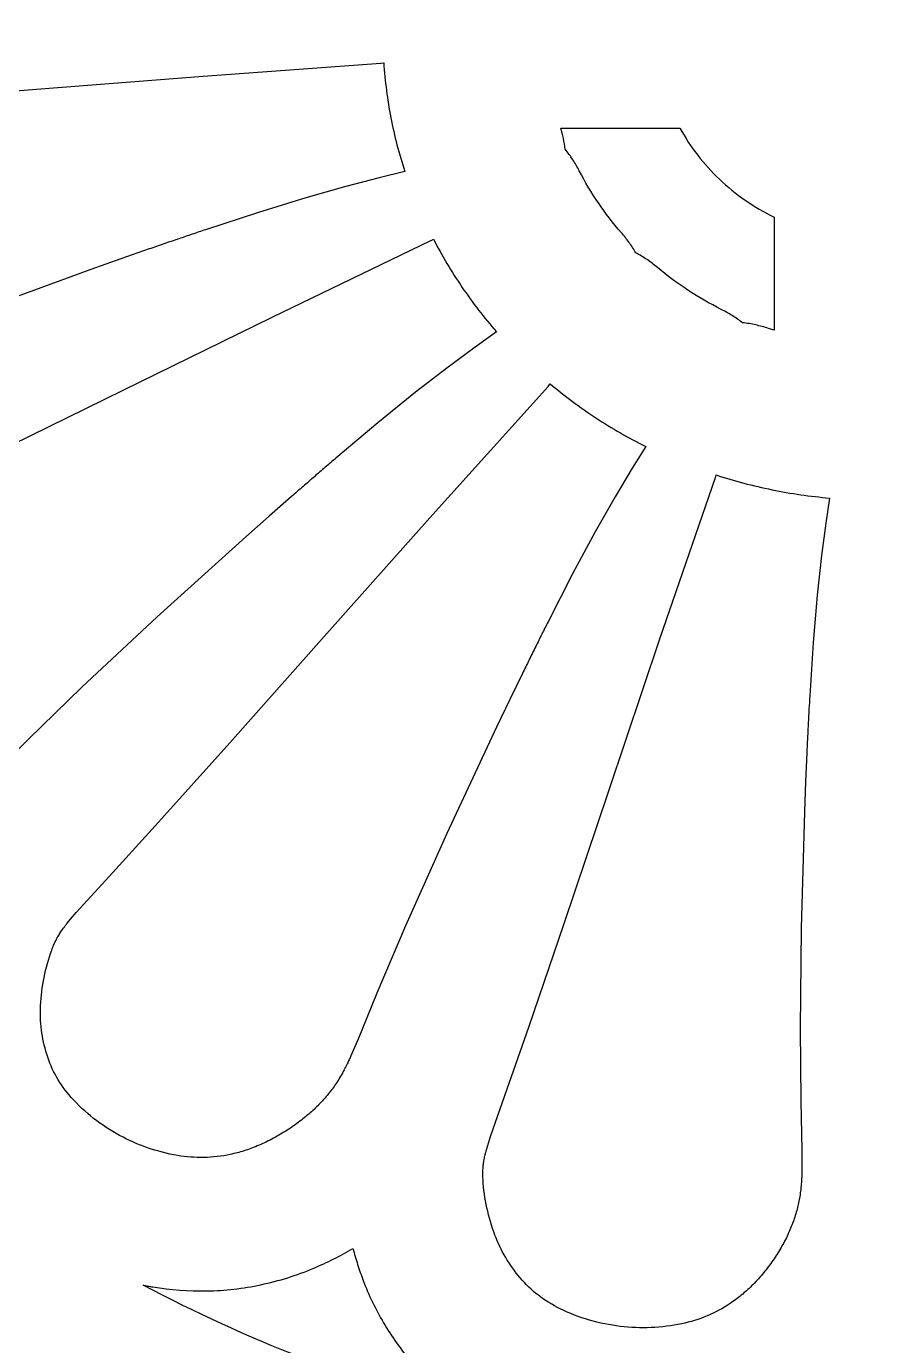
# Model space of a CAD drawing. Header units: centimetres. Extents: x -14.65 to -8.84, y -2.33 to 3.22.
# Drawn here: x -12.701 to -11.742, y -1.039 to 0.456 of the extents above; entities that cross this region are included whole.
import ezdxf

# ---------------------------------------------------------------- set-up
doc = ezdxf.new("R2010")
doc.units = ezdxf.units.CM
doc.header["$MEASUREMENT"] = 0
doc.layers.add('layer 1', color=7, linetype='Continuous')

msp = doc.modelspace()

# ---------------------------------------------------------------- linework, layer by layer
at = {"layer": 'layer 1', "color": 250}
for points, knots in [([(-14.64842, 3.22481), (-14.64842, 3.22481), (-14.64842, -2.32552), (-14.64842, -2.32552), (-14.64842, -2.32552), (-14.64842, -2.32552), (-8.83526, -2.32552), (-8.83526, -2.32552), (-8.83526, -2.32552), (-8.83526, -2.32552), (-8.83526, 3.22481), (-8.83526, 3.22481), (-8.83526, 3.22481), (-8.83526, 3.22481), (-14.64842, 3.22481), (-14.64842, 3.22481)], [0, 0, 0, 0, 0.2, 0.2, 0.2, 0.2, 0.4, 0.4, 0.4, 0.4, 0.6, 0.6, 0.6, 0.6, 1, 1, 1, 1]), ([(-12.2966, 0.4148), (-12.2966, 0.4148), (-12.29963, 0.41432), (-12.29963, 0.41432), (-12.29963, 0.41432), (-12.29963, 0.41432), (-12.29983, 0.4143), (-12.29983, 0.4143), (-12.29983, 0.4143), (-12.29983, 0.4143), (-12.50095, 0.3996), (-12.50095, 0.3996), (-12.50095, 0.3996), (-12.50095, 0.3996), (-12.68992, 0.38488), (-12.68992, 0.38488), (-12.68992, 0.38488), (-12.68992, 0.38488), (-12.85489, 0.37178), (-12.85489, 0.37178), (-12.85489, 0.37178), (-12.85489, 0.37178), (-12.98402, 0.36196), (-12.98402, 0.36196), (-12.98402, 0.36196), (-12.98402, 0.36196), (-13.06964, 0.35635), (-13.06964, 0.35635), (-13.06964, 0.35635), (-13.06964, 0.35635), (-13.12071, 0.35291), (-13.12071, 0.35291), (-13.12071, 0.35291), (-13.12071, 0.35291), (-13.13739, 0.35115), (-13.13739, 0.35115), (-13.13739, 0.35115), (-13.1386, 0.35099), (-13.13981, 0.35081), (-13.14101, 0.35063), (-13.14101, 0.35063), (-13.14222, 0.35044), (-13.14342, 0.35024), (-13.14462, 0.35003), (-13.14462, 0.35003), (-13.14558, 0.34986), (-13.14654, 0.34968), (-13.1475, 0.34949), (-13.1475, 0.34949), (-13.14845, 0.3493), (-13.14941, 0.3491), (-13.15036, 0.34889), (-13.15036, 0.34889), (-13.15211, 0.3485), (-13.15384, 0.34805), (-13.15556, 0.34757), (-13.15556, 0.34757), (-13.15727, 0.34708), (-13.15897, 0.34655), (-13.16065, 0.34597), (-13.16065, 0.34597), (-13.16254, 0.34532), (-13.16441, 0.34462), (-13.16626, 0.34387), (-13.16626, 0.34387), (-13.1681, 0.34313), (-13.16993, 0.34234), (-13.17173, 0.34151), (-13.17173, 0.34151), (-13.18182, 0.33685), (-13.19157, 0.33148), (-13.20091, 0.32545), (-13.20091, 0.32545), (-13.21014, 0.3195), (-13.21892, 0.31289), (-13.22721, 0.30569), (-13.22721, 0.30569), (-13.23444, 0.2994), (-13.24114, 0.29252), (-13.24723, 0.28512), (-13.24723, 0.28512), (-13.25323, 0.27783), (-13.25861, 0.27006), (-13.26331, 0.26187), (-13.26331, 0.26187), (-13.268, 0.25368), (-13.27179, 0.245), (-13.2746, 0.236), (-13.2746, 0.236), (-13.27738, 0.22708), (-13.27916, 0.2179), (-13.27993, 0.2086), (-13.27993, 0.2086), (-13.28085, 0.19727), (-13.28075, 0.18589), (-13.27962, 0.17458), (-13.27962, 0.17458), (-13.27849, 0.16324), (-13.27634, 0.15203), (-13.27319, 0.14107), (-13.27319, 0.14107), (-13.27011, 0.13034), (-13.26609, 0.1199), (-13.26117, 0.10987), (-13.26117, 0.10987), (-13.25619, 0.09972), (-13.25033, 0.09002), (-13.24367, 0.08088), (-13.24367, 0.08088), (-13.23794, 0.07302), (-13.23144, 0.06576), (-13.22427, 0.0592), (-13.22427, 0.0592), (-13.21696, 0.05252), (-13.20901, 0.04657), (-13.20054, 0.04144), (-13.20054, 0.04144), (-13.196, 0.03869), (-13.19133, 0.03616), (-13.18655, 0.03385), (-13.18655, 0.03385), (-13.18173, 0.03153), (-13.17681, 0.02944), (-13.17179, 0.02758), (-13.17179, 0.02758), (-13.16609, 0.02547), (-13.1603, 0.02359), (-13.15444, 0.02196), (-13.15444, 0.02196), (-13.14856, 0.02032), (-13.14261, 0.01892), (-13.13661, 0.01777), (-13.13661, 0.01777), (-13.13084, 0.01666), (-13.12503, 0.01578), (-13.11919, 0.01511), (-13.11919, 0.01511), (-13.11334, 0.01444), (-13.10747, 0.014), (-13.10159, 0.01378), (-13.10159, 0.01378), (-13.09623, 0.01357), (-13.09087, 0.0136), (-13.08552, 0.01384), (-13.08552, 0.01384), (-13.08017, 0.01408), (-13.07483, 0.01455), (-13.06952, 0.01524), (-13.06952, 0.01524), (-13.06703, 0.01557), (-13.06455, 0.01595), (-13.06208, 0.01639), (-13.06208, 0.01639), (-13.05962, 0.01682), (-13.05716, 0.01731), (-13.05472, 0.01786), (-13.05472, 0.01786), (-13.05196, 0.01848), (-13.04922, 0.01916), (-13.0465, 0.01989), (-13.0465, 0.01989), (-13.04377, 0.02063), (-13.04106, 0.02141), (-13.03837, 0.02226), (-13.03837, 0.02226), (-13.03708, 0.02266), (-13.03578, 0.02308), (-13.03449, 0.0235), (-13.03449, 0.0235), (-13.03321, 0.02393), (-13.03192, 0.02436), (-13.03064, 0.02481), (-13.03064, 0.02481), (-13.02904, 0.02536), (-13.02744, 0.02593), (-13.02585, 0.0265), (-13.02585, 0.0265), (-13.02426, 0.02708), (-13.02268, 0.02766), (-13.02109, 0.02825), (-13.02109, 0.02825), (-13.02109, 0.02825), (-13.00103, 0.03617), (-13.00103, 0.03617), (-13.00103, 0.03617), (-13.00103, 0.03617), (-12.9476, 0.05852), (-12.9476, 0.05852), (-12.9476, 0.05852), (-12.9476, 0.05852), (-12.86819, 0.09086), (-12.86819, 0.09086), (-12.86819, 0.09086), (-12.86819, 0.09086), (-12.75747, 0.13333), (-12.75747, 0.13333), (-12.75747, 0.13333), (-12.75747, 0.13333), (-12.62837, 0.18051), (-12.62837, 0.18051), (-12.62837, 0.18051), (-12.62837, 0.18051), (-12.59445, 0.19254), (-12.59445, 0.19254), (-12.59445, 0.19254), (-12.59445, 0.19254), (-12.5624, 0.20375), (-12.5624, 0.20375), (-12.5624, 0.20375), (-12.55681, 0.20569), (-12.55122, 0.20762), (-12.54563, 0.20954), (-12.54563, 0.20954), (-12.54004, 0.21147), (-12.53445, 0.21338), (-12.52886, 0.21529), (-12.52886, 0.21529), (-12.52378, 0.21702), (-12.51871, 0.21875), (-12.51363, 0.22047), (-12.51363, 0.22047), (-12.50855, 0.22219), (-12.50347, 0.2239), (-12.49838, 0.22561), (-12.49838, 0.22561), (-12.49838, 0.22561), (-12.43852, 0.24524), (-12.43852, 0.24524), (-12.43852, 0.24524), (-12.43852, 0.24524), (-12.38499, 0.26179), (-12.38499, 0.26179), (-12.38499, 0.26179), (-12.38499, 0.26179), (-12.33951, 0.2747), (-12.33951, 0.2747), (-12.33951, 0.2747), (-12.33951, 0.2747), (-12.30193, 0.28443), (-12.30193, 0.28443), (-12.30193, 0.28443), (-12.30193, 0.28443), (-12.27274, 0.29148), (-12.27274, 0.29148), (-12.27274, 0.29148), (-12.27927, 0.31149), (-12.28456, 0.33187), (-12.28855, 0.35253), (-12.28855, 0.35253), (-12.29253, 0.3731), (-12.29522, 0.3939), (-12.2966, 0.4148)], [0, 0, 0, 0, 0.015625, 0.015625, 0.015625, 0.015625, 0.03125, 0.03125, 0.03125, 0.03125, 0.046875, 0.046875, 0.046875, 0.046875, 0.0625, 0.0625, 0.0625, 0.0625, 0.078125, 0.078125, 0.078125, 0.078125, 0.09375, 0.09375, 0.09375, 0.09375, 0.109375, 0.109375, 0.109375, 0.109375, 0.125, 0.125, 0.125, 0.125, 0.140625, 0.140625, 0.140625, 0.140625, 0.15625, 0.15625, 0.15625, 0.15625, 0.171875, 0.171875, 0.171875, 0.171875, 0.1875, 0.1875, 0.1875, 0.1875, 0.203125, 0.203125, 0.203125, 0.203125, 0.21875, 0.21875, 0.21875, 0.21875, 0.234375, 0.234375, 0.234375, 0.234375, 0.25, 0.25, 0.25, 0.25, 0.265625, 0.265625, 0.265625, 0.265625, 0.28125, 0.28125, 0.28125, 0.28125, 0.296875, 0.296875, 0.296875, 0.296875, 0.3125, 0.3125, 0.3125, 0.3125, 0.328125, 0.328125, 0.328125, 0.328125, 0.34375, 0.34375, 0.34375, 0.34375, 0.359375, 0.359375, 0.359375, 0.359375, 0.375, 0.375, 0.375, 0.375, 0.390625, 0.390625, 0.390625, 0.390625, 0.40625, 0.40625, 0.40625, 0.40625, 0.421875, 0.421875, 0.421875, 0.421875, 0.4375, 0.4375, 0.4375, 0.4375, 0.453125, 0.453125, 0.453125, 0.453125, 0.46875, 0.46875, 0.46875, 0.46875, 0.484375, 0.484375, 0.484375, 0.484375, 0.5, 0.5, 0.5, 0.5, 0.515625, 0.515625, 0.515625, 0.515625, 0.53125, 0.53125, 0.53125, 0.53125, 0.546875, 0.546875, 0.546875, 0.546875, 0.5625, 0.5625, 0.5625, 0.5625, 0.578125, 0.578125, 0.578125, 0.578125, 0.59375, 0.59375, 0.59375, 0.59375, 0.609375, 0.609375, 0.609375, 0.609375, 0.625, 0.625, 0.625, 0.625, 0.640625, 0.640625, 0.640625, 0.640625, 0.65625, 0.65625, 0.65625, 0.65625, 0.671875, 0.671875, 0.671875, 0.671875, 0.6875, 0.6875, 0.6875, 0.6875, 0.703125, 0.703125, 0.703125, 0.703125, 0.71875, 0.71875, 0.71875, 0.71875, 0.734375, 0.734375, 0.734375, 0.734375, 0.75, 0.75, 0.75, 0.75, 0.765625, 0.765625, 0.765625, 0.765625, 0.78125, 0.78125, 0.78125, 0.78125, 0.796875, 0.796875, 0.796875, 0.796875, 0.8125, 0.8125, 0.8125, 0.8125, 0.828125, 0.828125, 0.828125, 0.828125, 0.84375, 0.84375, 0.84375, 0.84375, 0.859375, 0.859375, 0.859375, 0.859375, 0.875, 0.875, 0.875, 0.875, 0.890625, 0.890625, 0.890625, 0.890625, 0.90625, 0.90625, 0.90625, 0.90625, 0.921875, 0.921875, 0.921875, 0.921875, 0.9375, 0.9375, 0.9375, 0.9375, 0.953125, 0.953125, 0.953125, 0.953125, 0.96875, 0.96875, 0.96875, 0.96875, 1, 1, 1, 1]), ([(-11.96108, 0.34073), (-11.96108, 0.34073), (-12.09609, 0.34073), (-12.09609, 0.34073), (-12.09609, 0.34073), (-12.09491, 0.33682), (-12.09391, 0.33287), (-12.09308, 0.32888), (-12.09308, 0.32888), (-12.09226, 0.32489), (-12.09162, 0.32088), (-12.09116, 0.31684), (-12.09116, 0.31684), (-12.08806, 0.31303), (-12.08516, 0.30906), (-12.08246, 0.30494), (-12.08246, 0.30494), (-12.0798, 0.30086), (-12.07735, 0.29665), (-12.07512, 0.29232), (-12.07512, 0.29232), (-12.06868, 0.27977), (-12.06147, 0.26764), (-12.05354, 0.25598), (-12.05354, 0.25598), (-12.04553, 0.2442), (-12.03681, 0.23291), (-12.02743, 0.22218), (-12.02743, 0.22218), (-12.02436, 0.21866), (-12.02145, 0.21499), (-12.01873, 0.21119), (-12.01873, 0.21119), (-12.01604, 0.20742), (-12.01354, 0.20351), (-12.01123, 0.19949), (-12.01123, 0.19949), (-12.00683, 0.1971), (-12.00255, 0.19449), (-11.99842, 0.19167), (-11.99842, 0.19167), (-11.99432, 0.18888), (-11.99036, 0.18588), (-11.98656, 0.18269), (-11.98656, 0.18269), (-11.97557, 0.17345), (-11.96404, 0.16487), (-11.95204, 0.15699), (-11.95204, 0.15699), (-11.93991, 0.14903), (-11.92733, 0.14178), (-11.91435, 0.13529), (-11.91435, 0.13529), (-11.9101, 0.13316), (-11.90594, 0.13083), (-11.9019, 0.12831), (-11.9019, 0.12831), (-11.8979, 0.1258), (-11.89402, 0.12311), (-11.89027, 0.12024), (-11.89027, 0.12024), (-11.88525, 0.11963), (-11.88026, 0.11878), (-11.87532, 0.11769), (-11.87532, 0.11769), (-11.87039, 0.1166), (-11.86553, 0.11528), (-11.86074, 0.11371), (-11.86074, 0.11371), (-11.86074, 0.11371), (-11.85458, 0.11176), (-11.85458, 0.11176), (-11.85458, 0.11176), (-11.85458, 0.11176), (-11.85458, 0.2399), (-11.85458, 0.2399), (-11.85458, 0.2399), (-11.87725, 0.25097), (-11.89811, 0.26543), (-11.91643, 0.28278), (-11.91643, 0.28278), (-11.93425, 0.29965), (-11.94931, 0.3192), (-11.96108, 0.34073)], [0, 0, 0, 0, 0.0454545, 0.0454545, 0.0454545, 0.0454545, 0.0909091, 0.0909091, 0.0909091, 0.0909091, 0.1363636, 0.1363636, 0.1363636, 0.1363636, 0.1818182, 0.1818182, 0.1818182, 0.1818182, 0.2272727, 0.2272727, 0.2272727, 0.2272727, 0.2727273, 0.2727273, 0.2727273, 0.2727273, 0.3181818, 0.3181818, 0.3181818, 0.3181818, 0.3636364, 0.3636364, 0.3636364, 0.3636364, 0.4090909, 0.4090909, 0.4090909, 0.4090909, 0.4545455, 0.4545455, 0.4545455, 0.4545455, 0.5, 0.5, 0.5, 0.5, 0.5454545, 0.5454545, 0.5454545, 0.5454545, 0.5909091, 0.5909091, 0.5909091, 0.5909091, 0.6363636, 0.6363636, 0.6363636, 0.6363636, 0.6818182, 0.6818182, 0.6818182, 0.6818182, 0.7272727, 0.7272727, 0.7272727, 0.7272727, 0.7727273, 0.7727273, 0.7727273, 0.7727273, 0.8181818, 0.8181818, 0.8181818, 0.8181818, 0.8636364, 0.8636364, 0.8636364, 0.8636364, 0.9090909, 0.9090909, 0.9090909, 0.9090909, 1, 1, 1, 1]), ([(-12.24035, 0.21505), (-12.24035, 0.21505), (-12.24296, 0.2135), (-12.24296, 0.2135), (-12.24296, 0.2135), (-12.24296, 0.2135), (-12.24313, 0.21341), (-12.24313, 0.21341), (-12.24313, 0.21341), (-12.24313, 0.21341), (-12.42305, 0.12646), (-12.42305, 0.12646), (-12.42305, 0.12646), (-12.42305, 0.12646), (-12.59172, 0.04392), (-12.59172, 0.04392), (-12.59172, 0.04392), (-12.59172, 0.04392), (-12.73888, -0.02837), (-12.73888, -0.02837), (-12.73888, -0.02837), (-12.73888, -0.02837), (-12.85424, -0.08455), (-12.85424, -0.08455), (-12.85424, -0.08455), (-12.85424, -0.08455), (-12.93109, -0.12097), (-12.93109, -0.12097), (-12.93109, -0.12097), (-12.93109, -0.12097), (-12.97689, -0.14277), (-12.97689, -0.14277), (-12.97689, -0.14277), (-12.97689, -0.14277), (-12.99159, -0.15049), (-12.99159, -0.15049), (-12.99159, -0.15049), (-12.99264, -0.15108), (-12.99369, -0.15168), (-12.99473, -0.15229), (-12.99473, -0.15229), (-12.99576, -0.1529), (-12.9968, -0.15353), (-12.99782, -0.15416), (-12.99782, -0.15416), (-12.99864, -0.15466), (-12.99946, -0.15518), (-13.00027, -0.1557), (-13.00027, -0.1557), (-13.00107, -0.15623), (-13.00187, -0.15676), (-13.00267, -0.15731), (-13.00267, -0.15731), (-13.00412, -0.1583), (-13.00555, -0.15935), (-13.00694, -0.16043), (-13.00694, -0.16043), (-13.00832, -0.1615), (-13.00968, -0.16261), (-13.011, -0.16376), (-13.011, -0.16376), (-13.01248, -0.16505), (-13.01393, -0.16638), (-13.01534, -0.16774), (-13.01534, -0.16774), (-13.01674, -0.1691), (-13.01811, -0.17049), (-13.01945, -0.17192), (-13.01945, -0.17192), (-13.0269, -0.1799), (-13.03375, -0.18842), (-13.03996, -0.1974), (-13.03996, -0.1974), (-13.04609, -0.20627), (-13.05156, -0.21558), (-13.05632, -0.22526), (-13.05632, -0.22526), (-13.06048, -0.2337), (-13.0639, -0.24249), (-13.06655, -0.25152), (-13.06655, -0.25152), (-13.06918, -0.26047), (-13.07103, -0.26964), (-13.07208, -0.27891), (-13.07208, -0.27891), (-13.07313, -0.28818), (-13.07315, -0.29755), (-13.07214, -0.30683), (-13.07214, -0.30683), (-13.07112, -0.31614), (-13.06908, -0.32532), (-13.06605, -0.33419), (-13.06605, -0.33419), (-13.06236, -0.34499), (-13.05771, -0.35544), (-13.05216, -0.36542), (-13.05216, -0.36542), (-13.04654, -0.37554), (-13.04004, -0.38514), (-13.03273, -0.39411), (-13.03273, -0.39411), (-13.02556, -0.40291), (-13.01766, -0.41108), (-13.00911, -0.41854), (-13.00911, -0.41854), (-13.00042, -0.42611), (-12.99111, -0.43294), (-12.98128, -0.43896), (-12.98128, -0.43896), (-12.97283, -0.44413), (-12.9639, -0.44847), (-12.95461, -0.45193), (-12.95461, -0.45193), (-12.94521, -0.45542), (-12.9355, -0.45801), (-12.92561, -0.45966), (-12.92561, -0.45966), (-12.92031, -0.46054), (-12.91497, -0.46118), (-12.90961, -0.46157), (-12.90961, -0.46157), (-12.90425, -0.46196), (-12.89886, -0.46209), (-12.89349, -0.46198), (-12.89349, -0.46198), (-12.88737, -0.46185), (-12.88126, -0.46147), (-12.87517, -0.46084), (-12.87517, -0.46084), (-12.8691, -0.46021), (-12.86305, -0.45933), (-12.85704, -0.45821), (-12.85704, -0.45821), (-12.85127, -0.45712), (-12.84553, -0.45582), (-12.83986, -0.4543), (-12.83986, -0.4543), (-12.8342, -0.45279), (-12.8286, -0.45106), (-12.82308, -0.44912), (-12.82308, -0.44912), (-12.81805, -0.44735), (-12.8131, -0.44537), (-12.80824, -0.44319), (-12.80824, -0.44319), (-12.80341, -0.44101), (-12.79868, -0.43864), (-12.79404, -0.43606), (-12.79404, -0.43606), (-12.79188, -0.43486), (-12.78974, -0.4336), (-12.78763, -0.4323), (-12.78763, -0.4323), (-12.78553, -0.43099), (-12.78346, -0.42964), (-12.78142, -0.42824), (-12.78142, -0.42824), (-12.77913, -0.42667), (-12.77686, -0.42504), (-12.77464, -0.42336), (-12.77464, -0.42336), (-12.77242, -0.4217), (-12.77023, -0.41998), (-12.76808, -0.41822), (-12.76808, -0.41822), (-12.76705, -0.41738), (-12.76602, -0.41652), (-12.765, -0.41565), (-12.765, -0.41565), (-12.76398, -0.41479), (-12.76296, -0.41392), (-12.76196, -0.41304), (-12.76196, -0.41304), (-12.76071, -0.41194), (-12.75946, -0.41084), (-12.75822, -0.40973), (-12.75822, -0.40973), (-12.75698, -0.40862), (-12.75575, -0.4075), (-12.75453, -0.40638), (-12.75453, -0.40638), (-12.75453, -0.40638), (-12.73917, -0.39175), (-12.73917, -0.39175), (-12.73917, -0.39175), (-12.73917, -0.39175), (-12.69878, -0.3516), (-12.69878, -0.3516), (-12.69878, -0.3516), (-12.69878, -0.3516), (-12.63839, -0.29275), (-12.63839, -0.29275), (-12.63839, -0.29275), (-12.63839, -0.29275), (-12.55315, -0.21312), (-12.55315, -0.21312), (-12.55315, -0.21312), (-12.55315, -0.21312), (-12.45282, -0.12244), (-12.45282, -0.12244), (-12.45282, -0.12244), (-12.45282, -0.12244), (-12.4263, -0.09895), (-12.4263, -0.09895), (-12.4263, -0.09895), (-12.4263, -0.09895), (-12.40119, -0.07691), (-12.40119, -0.07691), (-12.40119, -0.07691), (-12.39681, -0.07308), (-12.39243, -0.06925), (-12.38803, -0.06543), (-12.38803, -0.06543), (-12.38364, -0.06162), (-12.37924, -0.05781), (-12.37484, -0.054), (-12.37484, -0.054), (-12.37085, -0.05055), (-12.36685, -0.0471), (-12.36285, -0.04366), (-12.36285, -0.04366), (-12.35885, -0.04022), (-12.35484, -0.03679), (-12.35083, -0.03336), (-12.35083, -0.03336), (-12.35083, -0.03336), (-12.3034, 0.00662), (-12.3034, 0.00662), (-12.3034, 0.00662), (-12.3034, 0.00662), (-12.26059, 0.04145), (-12.26059, 0.04145), (-12.26059, 0.04145), (-12.26059, 0.04145), (-12.22376, 0.06995), (-12.22376, 0.06995), (-12.22376, 0.06995), (-12.22376, 0.06995), (-12.19295, 0.09266), (-12.19295, 0.09266), (-12.19295, 0.09266), (-12.19295, 0.09266), (-12.1688, 0.10983), (-12.1688, 0.10983), (-12.1688, 0.10983), (-12.18287, 0.12592), (-12.19596, 0.14286), (-12.20798, 0.16054), (-12.20798, 0.16054), (-12.21987, 0.17803), (-12.23068, 0.19623), (-12.24035, 0.21505)], [0, 0, 0, 0, 0.015625, 0.015625, 0.015625, 0.015625, 0.03125, 0.03125, 0.03125, 0.03125, 0.046875, 0.046875, 0.046875, 0.046875, 0.0625, 0.0625, 0.0625, 0.0625, 0.078125, 0.078125, 0.078125, 0.078125, 0.09375, 0.09375, 0.09375, 0.09375, 0.109375, 0.109375, 0.109375, 0.109375, 0.125, 0.125, 0.125, 0.125, 0.140625, 0.140625, 0.140625, 0.140625, 0.15625, 0.15625, 0.15625, 0.15625, 0.171875, 0.171875, 0.171875, 0.171875, 0.1875, 0.1875, 0.1875, 0.1875, 0.203125, 0.203125, 0.203125, 0.203125, 0.21875, 0.21875, 0.21875, 0.21875, 0.234375, 0.234375, 0.234375, 0.234375, 0.25, 0.25, 0.25, 0.25, 0.265625, 0.265625, 0.265625, 0.265625, 0.28125, 0.28125, 0.28125, 0.28125, 0.296875, 0.296875, 0.296875, 0.296875, 0.3125, 0.3125, 0.3125, 0.3125, 0.328125, 0.328125, 0.328125, 0.328125, 0.34375, 0.34375, 0.34375, 0.34375, 0.359375, 0.359375, 0.359375, 0.359375, 0.375, 0.375, 0.375, 0.375, 0.390625, 0.390625, 0.390625, 0.390625, 0.40625, 0.40625, 0.40625, 0.40625, 0.421875, 0.421875, 0.421875, 0.421875, 0.4375, 0.4375, 0.4375, 0.4375, 0.453125, 0.453125, 0.453125, 0.453125, 0.46875, 0.46875, 0.46875, 0.46875, 0.484375, 0.484375, 0.484375, 0.484375, 0.5, 0.5, 0.5, 0.5, 0.515625, 0.515625, 0.515625, 0.515625, 0.53125, 0.53125, 0.53125, 0.53125, 0.546875, 0.546875, 0.546875, 0.546875, 0.5625, 0.5625, 0.5625, 0.5625, 0.578125, 0.578125, 0.578125, 0.578125, 0.59375, 0.59375, 0.59375, 0.59375, 0.609375, 0.609375, 0.609375, 0.609375, 0.625, 0.625, 0.625, 0.625, 0.640625, 0.640625, 0.640625, 0.640625, 0.65625, 0.65625, 0.65625, 0.65625, 0.671875, 0.671875, 0.671875, 0.671875, 0.6875, 0.6875, 0.6875, 0.6875, 0.703125, 0.703125, 0.703125, 0.703125, 0.71875, 0.71875, 0.71875, 0.71875, 0.734375, 0.734375, 0.734375, 0.734375, 0.75, 0.75, 0.75, 0.75, 0.765625, 0.765625, 0.765625, 0.765625, 0.78125, 0.78125, 0.78125, 0.78125, 0.796875, 0.796875, 0.796875, 0.796875, 0.8125, 0.8125, 0.8125, 0.8125, 0.828125, 0.828125, 0.828125, 0.828125, 0.84375, 0.84375, 0.84375, 0.84375, 0.859375, 0.859375, 0.859375, 0.859375, 0.875, 0.875, 0.875, 0.875, 0.890625, 0.890625, 0.890625, 0.890625, 0.90625, 0.90625, 0.90625, 0.90625, 0.921875, 0.921875, 0.921875, 0.921875, 0.9375, 0.9375, 0.9375, 0.9375, 0.953125, 0.953125, 0.953125, 0.953125, 0.96875, 0.96875, 0.96875, 0.96875, 1, 1, 1, 1]), ([(-12.1082, 0.05103), (-12.1082, 0.05103), (-12.10999, 0.04864), (-12.10999, 0.04864), (-12.10999, 0.04864), (-12.10999, 0.04864), (-12.11011, 0.04849), (-12.11011, 0.04849), (-12.11011, 0.04849), (-12.11011, 0.04849), (-12.24143, -0.09747), (-12.24143, -0.09747), (-12.24143, -0.09747), (-12.24143, -0.09747), (-12.36413, -0.23527), (-12.36413, -0.23527), (-12.36413, -0.23527), (-12.36413, -0.23527), (-12.47106, -0.35573), (-12.47106, -0.35573), (-12.47106, -0.35573), (-12.47106, -0.35573), (-12.55509, -0.44972), (-12.55509, -0.44972), (-12.55509, -0.44972), (-12.55509, -0.44972), (-12.61147, -0.5114), (-12.61147, -0.5114), (-12.61147, -0.5114), (-12.61147, -0.5114), (-12.64503, -0.54826), (-12.64503, -0.54826), (-12.64503, -0.54826), (-12.64503, -0.54826), (-12.65552, -0.56075), (-12.65552, -0.56075), (-12.65552, -0.56075), (-12.65625, -0.56168), (-12.65698, -0.56262), (-12.65769, -0.56356), (-12.65769, -0.56356), (-12.6584, -0.56451), (-12.65911, -0.56546), (-12.6598, -0.56641), (-12.6598, -0.56641), (-12.66036, -0.56718), (-12.6609, -0.56795), (-12.66144, -0.56873), (-12.66144, -0.56873), (-12.66197, -0.56951), (-12.6625, -0.5703), (-12.66301, -0.57109), (-12.66301, -0.57109), (-12.66395, -0.57255), (-12.66485, -0.57402), (-12.66571, -0.57553), (-12.66571, -0.57553), (-12.66656, -0.57703), (-12.66736, -0.57855), (-12.66812, -0.5801), (-12.66812, -0.5801), (-12.66897, -0.58183), (-12.66977, -0.58358), (-12.67053, -0.58535), (-12.67053, -0.58535), (-12.67129, -0.58712), (-12.67199, -0.58891), (-12.67265, -0.59071), (-12.67265, -0.59071), (-12.67633, -0.6008), (-12.67924, -0.61116), (-12.68136, -0.62168), (-12.68136, -0.62168), (-12.68348, -0.63216), (-12.68479, -0.64277), (-12.68531, -0.65344), (-12.68531, -0.65344), (-12.68576, -0.66276), (-12.68539, -0.6721), (-12.68423, -0.68135), (-12.68423, -0.68135), (-12.68305, -0.69064), (-12.68108, -0.69981), (-12.67833, -0.70876), (-12.67833, -0.70876), (-12.67557, -0.71772), (-12.67185, -0.72635), (-12.66722, -0.7345), (-12.66722, -0.7345), (-12.66251, -0.74278), (-12.65693, -0.75054), (-12.65056, -0.75763), (-12.65056, -0.75763), (-12.64282, -0.76627), (-12.63433, -0.77423), (-12.62521, -0.78141), (-12.62521, -0.78141), (-12.61595, -0.78871), (-12.60608, -0.79521), (-12.59572, -0.80084), (-12.59572, -0.80084), (-12.58557, -0.80636), (-12.57497, -0.81103), (-12.56405, -0.81481), (-12.56405, -0.81481), (-12.55302, -0.81862), (-12.5417, -0.82153), (-12.53019, -0.8235), (-12.53019, -0.8235), (-12.52031, -0.8252), (-12.51028, -0.82595), (-12.50025, -0.82575), (-12.50025, -0.82575), (-12.49023, -0.82555), (-12.48025, -0.8244), (-12.47044, -0.82232), (-12.47044, -0.82232), (-12.46519, -0.8212), (-12.46, -0.81984), (-12.45488, -0.81823), (-12.45488, -0.81823), (-12.44978, -0.81664), (-12.44476, -0.81481), (-12.43984, -0.81274), (-12.43984, -0.81274), (-12.43424, -0.81038), (-12.42874, -0.8078), (-12.42336, -0.80499), (-12.42336, -0.80499), (-12.41801, -0.8022), (-12.41278, -0.79919), (-12.40768, -0.79596), (-12.40768, -0.79596), (-12.40278, -0.79285), (-12.39801, -0.78955), (-12.39336, -0.78607), (-12.39336, -0.78607), (-12.38875, -0.78262), (-12.38428, -0.77898), (-12.37996, -0.77517), (-12.37996, -0.77517), (-12.37602, -0.77171), (-12.37224, -0.76807), (-12.36862, -0.76427), (-12.36862, -0.76427), (-12.36503, -0.76051), (-12.36161, -0.75659), (-12.35837, -0.75252), (-12.35837, -0.75252), (-12.35685, -0.75062), (-12.35538, -0.74867), (-12.35396, -0.7467), (-12.35396, -0.7467), (-12.35254, -0.74473), (-12.35117, -0.74273), (-12.34985, -0.74069), (-12.34985, -0.74069), (-12.34836, -0.73839), (-12.34692, -0.73607), (-12.34554, -0.73371), (-12.34554, -0.73371), (-12.34415, -0.73136), (-12.34283, -0.72898), (-12.34155, -0.72657), (-12.34155, -0.72657), (-12.34093, -0.7254), (-12.34033, -0.72424), (-12.33973, -0.72307), (-12.33973, -0.72307), (-12.33913, -0.7219), (-12.33855, -0.72072), (-12.33797, -0.71955), (-12.33797, -0.71955), (-12.33725, -0.71808), (-12.33654, -0.7166), (-12.33584, -0.71512), (-12.33584, -0.71512), (-12.33514, -0.71365), (-12.33446, -0.71217), (-12.33378, -0.71068), (-12.33378, -0.71068), (-12.33378, -0.71068), (-12.32546, -0.69156), (-12.32546, -0.69156), (-12.32546, -0.69156), (-12.32546, -0.69156), (-12.30427, -0.63973), (-12.30427, -0.63973), (-12.30427, -0.63973), (-12.30427, -0.63973), (-12.2721, -0.56333), (-12.2721, -0.56333), (-12.2721, -0.56333), (-12.2721, -0.56333), (-12.22531, -0.45867), (-12.22531, -0.45867), (-12.22531, -0.45867), (-12.22531, -0.45867), (-12.16902, -0.33829), (-12.16902, -0.33829), (-12.16902, -0.33829), (-12.16902, -0.33829), (-12.15395, -0.30691), (-12.15395, -0.30691), (-12.15395, -0.30691), (-12.15395, -0.30691), (-12.1396, -0.27738), (-12.1396, -0.27738), (-12.1396, -0.27738), (-12.13709, -0.27225), (-12.13457, -0.26711), (-12.13205, -0.26199), (-12.13205, -0.26199), (-12.12952, -0.25686), (-12.12699, -0.25173), (-12.12445, -0.24661), (-12.12445, -0.24661), (-12.12215, -0.24196), (-12.11984, -0.23732), (-12.11752, -0.23268), (-12.11752, -0.23268), (-12.1152, -0.22804), (-12.11288, -0.22341), (-12.11055, -0.21878), (-12.11055, -0.21878), (-12.11055, -0.21878), (-12.08278, -0.16454), (-12.08278, -0.16454), (-12.08278, -0.16454), (-12.08278, -0.16454), (-12.05721, -0.11675), (-12.05721, -0.11675), (-12.05721, -0.11675), (-12.05721, -0.11675), (-12.03462, -0.07697), (-12.03462, -0.07697), (-12.03462, -0.07697), (-12.03462, -0.07697), (-12.01528, -0.04476), (-12.01528, -0.04476), (-12.01528, -0.04476), (-12.01528, -0.04476), (-11.99986, -0.02009), (-11.99986, -0.02009), (-11.99986, -0.02009), (-12.01933, -0.01035), (-12.03821, 0.00053), (-12.05641, 0.01247), (-12.05641, 0.01247), (-12.07441, 0.02429), (-12.09171, 0.03717), (-12.1082, 0.05103)], [0, 0, 0, 0, 0.015625, 0.015625, 0.015625, 0.015625, 0.03125, 0.03125, 0.03125, 0.03125, 0.046875, 0.046875, 0.046875, 0.046875, 0.0625, 0.0625, 0.0625, 0.0625, 0.078125, 0.078125, 0.078125, 0.078125, 0.09375, 0.09375, 0.09375, 0.09375, 0.109375, 0.109375, 0.109375, 0.109375, 0.125, 0.125, 0.125, 0.125, 0.140625, 0.140625, 0.140625, 0.140625, 0.15625, 0.15625, 0.15625, 0.15625, 0.171875, 0.171875, 0.171875, 0.171875, 0.1875, 0.1875, 0.1875, 0.1875, 0.203125, 0.203125, 0.203125, 0.203125, 0.21875, 0.21875, 0.21875, 0.21875, 0.234375, 0.234375, 0.234375, 0.234375, 0.25, 0.25, 0.25, 0.25, 0.265625, 0.265625, 0.265625, 0.265625, 0.28125, 0.28125, 0.28125, 0.28125, 0.296875, 0.296875, 0.296875, 0.296875, 0.3125, 0.3125, 0.3125, 0.3125, 0.328125, 0.328125, 0.328125, 0.328125, 0.34375, 0.34375, 0.34375, 0.34375, 0.359375, 0.359375, 0.359375, 0.359375, 0.375, 0.375, 0.375, 0.375, 0.390625, 0.390625, 0.390625, 0.390625, 0.40625, 0.40625, 0.40625, 0.40625, 0.421875, 0.421875, 0.421875, 0.421875, 0.4375, 0.4375, 0.4375, 0.4375, 0.453125, 0.453125, 0.453125, 0.453125, 0.46875, 0.46875, 0.46875, 0.46875, 0.484375, 0.484375, 0.484375, 0.484375, 0.5, 0.5, 0.5, 0.5, 0.515625, 0.515625, 0.515625, 0.515625, 0.53125, 0.53125, 0.53125, 0.53125, 0.546875, 0.546875, 0.546875, 0.546875, 0.5625, 0.5625, 0.5625, 0.5625, 0.578125, 0.578125, 0.578125, 0.578125, 0.59375, 0.59375, 0.59375, 0.59375, 0.609375, 0.609375, 0.609375, 0.609375, 0.625, 0.625, 0.625, 0.625, 0.640625, 0.640625, 0.640625, 0.640625, 0.65625, 0.65625, 0.65625, 0.65625, 0.671875, 0.671875, 0.671875, 0.671875, 0.6875, 0.6875, 0.6875, 0.6875, 0.703125, 0.703125, 0.703125, 0.703125, 0.71875, 0.71875, 0.71875, 0.71875, 0.734375, 0.734375, 0.734375, 0.734375, 0.75, 0.75, 0.75, 0.75, 0.765625, 0.765625, 0.765625, 0.765625, 0.78125, 0.78125, 0.78125, 0.78125, 0.796875, 0.796875, 0.796875, 0.796875, 0.8125, 0.8125, 0.8125, 0.8125, 0.828125, 0.828125, 0.828125, 0.828125, 0.84375, 0.84375, 0.84375, 0.84375, 0.859375, 0.859375, 0.859375, 0.859375, 0.875, 0.875, 0.875, 0.875, 0.890625, 0.890625, 0.890625, 0.890625, 0.90625, 0.90625, 0.90625, 0.90625, 0.921875, 0.921875, 0.921875, 0.921875, 0.9375, 0.9375, 0.9375, 0.9375, 0.953125, 0.953125, 0.953125, 0.953125, 0.96875, 0.96875, 0.96875, 0.96875, 1, 1, 1, 1]), ([(-11.92026, -0.0523), (-11.92026, -0.0523), (-11.92096, -0.05516), (-11.92096, -0.05516), (-11.92096, -0.05516), (-11.92096, -0.05516), (-11.92101, -0.05534), (-11.92101, -0.05534), (-11.92101, -0.05534), (-11.92101, -0.05534), (-11.98374, -0.2381), (-11.98374, -0.2381), (-11.98374, -0.2381), (-11.98374, -0.2381), (-12.04179, -0.41017), (-12.04179, -0.41017), (-12.04179, -0.41017), (-12.04179, -0.41017), (-12.09222, -0.56048), (-12.09222, -0.56048), (-12.09222, -0.56048), (-12.09222, -0.56048), (-12.13212, -0.67797), (-12.13212, -0.67797), (-12.13212, -0.67797), (-12.13212, -0.67797), (-12.15945, -0.75552), (-12.15945, -0.75552), (-12.15945, -0.75552), (-12.15945, -0.75552), (-12.17566, -0.80181), (-12.17566, -0.80181), (-12.17566, -0.80181), (-12.17566, -0.80181), (-12.18033, -0.81718), (-12.18033, -0.81718), (-12.18033, -0.81718), (-12.18064, -0.81831), (-12.18093, -0.81944), (-12.18121, -0.82057), (-12.18121, -0.82057), (-12.18149, -0.8217), (-12.18176, -0.82284), (-12.18202, -0.82397), (-12.18202, -0.82397), (-12.18222, -0.82488), (-12.18242, -0.8258), (-12.1826, -0.82671), (-12.1826, -0.82671), (-12.18278, -0.82763), (-12.18295, -0.82855), (-12.18311, -0.82947), (-12.18311, -0.82947), (-12.1834, -0.83115), (-12.18363, -0.83285), (-12.18381, -0.83455), (-12.18381, -0.83455), (-12.184, -0.83624), (-12.18413, -0.83794), (-12.18421, -0.83965), (-12.18421, -0.83965), (-12.18439, -0.84347), (-12.18437, -0.8473), (-12.18414, -0.85111), (-12.18414, -0.85111), (-12.18348, -0.86177), (-12.18202, -0.87237), (-12.17977, -0.88282), (-12.17977, -0.88282), (-12.17751, -0.89332), (-12.17446, -0.90364), (-12.17065, -0.91368), (-12.17065, -0.91368), (-12.16732, -0.92246), (-12.16325, -0.93093), (-12.15848, -0.93901), (-12.15848, -0.93901), (-12.15365, -0.94721), (-12.14813, -0.95498), (-12.14199, -0.96225), (-12.14199, -0.96225), (-12.13585, -0.96952), (-12.12895, -0.97613), (-12.12142, -0.98196), (-12.12142, -0.98196), (-12.11374, -0.9879), (-12.10546, -0.99303), (-12.09673, -0.99727), (-12.09673, -0.99727), (-12.08609, -1.00242), (-12.07504, -1.00669), (-12.0637, -1.01001), (-12.0637, -1.01001), (-12.05225, -1.01336), (-12.04055, -1.01576), (-12.02872, -1.01718), (-12.02872, -1.01718), (-12.01711, -1.01857), (-12.00542, -1.01902), (-11.99375, -1.01852), (-11.99375, -1.01852), (-11.98209, -1.01803), (-11.9705, -1.01658), (-11.95907, -1.01421), (-11.95907, -1.01421), (-11.94926, -1.01217), (-11.93967, -1.00919), (-11.93042, -1.00533), (-11.93042, -1.00533), (-11.9213, -1.00151), (-11.91257, -0.99682), (-11.90435, -0.99132), (-11.90435, -0.99132), (-11.89995, -0.98837), (-11.89569, -0.98522), (-11.89159, -0.98186), (-11.89159, -0.98186), (-11.88753, -0.97853), (-11.88364, -0.97501), (-11.87992, -0.9713), (-11.87992, -0.9713), (-11.87569, -0.96709), (-11.87165, -0.96269), (-11.8678, -0.95813), (-11.8678, -0.95813), (-11.86398, -0.9536), (-11.86036, -0.94891), (-11.85695, -0.94407), (-11.85695, -0.94407), (-11.85367, -0.93941), (-11.85058, -0.93462), (-11.84768, -0.92972), (-11.84768, -0.92972), (-11.84481, -0.92484), (-11.84214, -0.91985), (-11.83967, -0.91475), (-11.83967, -0.91475), (-11.83743, -0.91011), (-11.8354, -0.90538), (-11.83358, -0.90056), (-11.83358, -0.90056), (-11.83177, -0.89576), (-11.83019, -0.89089), (-11.82882, -0.88595), (-11.82882, -0.88595), (-11.82819, -0.88364), (-11.82761, -0.8813), (-11.82708, -0.87896), (-11.82708, -0.87896), (-11.82657, -0.87662), (-11.8261, -0.87427), (-11.8257, -0.87191), (-11.8257, -0.87191), (-11.82525, -0.86924), (-11.82486, -0.86657), (-11.82452, -0.86389), (-11.82452, -0.86389), (-11.82419, -0.86121), (-11.82392, -0.85852), (-11.8237, -0.85583), (-11.8237, -0.85583), (-11.8235, -0.85324), (-11.82333, -0.85064), (-11.82321, -0.84804), (-11.82321, -0.84804), (-11.82307, -0.8448), (-11.82296, -0.84156), (-11.8229, -0.83832), (-11.8229, -0.83832), (-11.8229, -0.83832), (-11.8229, -0.81762), (-11.8229, -0.81762), (-11.8229, -0.81762), (-11.8229, -0.81762), (-11.82411, -0.76201), (-11.82411, -0.76201), (-11.82411, -0.76201), (-11.82411, -0.76201), (-11.82507, -0.67969), (-11.82507, -0.67969), (-11.82507, -0.67969), (-11.82507, -0.67969), (-11.82385, -0.56593), (-11.82385, -0.56593), (-11.82385, -0.56593), (-11.82385, -0.56593), (-11.82018, -0.43417), (-11.82018, -0.43417), (-11.82018, -0.43417), (-11.82018, -0.43417), (-11.81885, -0.39968), (-11.81885, -0.39968), (-11.81885, -0.39968), (-11.81885, -0.39968), (-11.81744, -0.36717), (-11.81744, -0.36717), (-11.81744, -0.36717), (-11.81718, -0.36151), (-11.81692, -0.35585), (-11.81664, -0.35019), (-11.81664, -0.35019), (-11.81637, -0.34453), (-11.81609, -0.33887), (-11.8158, -0.33321), (-11.8158, -0.33321), (-11.81553, -0.32808), (-11.81526, -0.32295), (-11.81499, -0.31782), (-11.81499, -0.31782), (-11.81471, -0.31269), (-11.81442, -0.30755), (-11.81413, -0.30243), (-11.81413, -0.30243), (-11.81413, -0.30243), (-11.81025, -0.24219), (-11.81025, -0.24219), (-11.81025, -0.24219), (-11.81025, -0.24219), (-11.80581, -0.1887), (-11.80581, -0.1887), (-11.80581, -0.1887), (-11.80581, -0.1887), (-11.80091, -0.14372), (-11.80091, -0.14372), (-11.80091, -0.14372), (-11.80091, -0.14372), (-11.79596, -0.10689), (-11.79596, -0.10689), (-11.79596, -0.10689), (-11.79596, -0.10689), (-11.79163, -0.07848), (-11.79163, -0.07848), (-11.79163, -0.07848), (-11.81353, -0.07658), (-11.8353, -0.07343), (-11.85684, -0.06905), (-11.85684, -0.06905), (-11.87828, -0.06468), (-11.89946, -0.05909), (-11.92026, -0.0523)], [0, 0, 0, 0, 0.0163934, 0.0163934, 0.0163934, 0.0163934, 0.0327869, 0.0327869, 0.0327869, 0.0327869, 0.0491803, 0.0491803, 0.0491803, 0.0491803, 0.0655738, 0.0655738, 0.0655738, 0.0655738, 0.0819672, 0.0819672, 0.0819672, 0.0819672, 0.0983607, 0.0983607, 0.0983607, 0.0983607, 0.1147541, 0.1147541, 0.1147541, 0.1147541, 0.1311475, 0.1311475, 0.1311475, 0.1311475, 0.147541, 0.147541, 0.147541, 0.147541, 0.1639344, 0.1639344, 0.1639344, 0.1639344, 0.1803279, 0.1803279, 0.1803279, 0.1803279, 0.1967213, 0.1967213, 0.1967213, 0.1967213, 0.2131148, 0.2131148, 0.2131148, 0.2131148, 0.2295082, 0.2295082, 0.2295082, 0.2295082, 0.2459016, 0.2459016, 0.2459016, 0.2459016, 0.2622951, 0.2622951, 0.2622951, 0.2622951, 0.2786885, 0.2786885, 0.2786885, 0.2786885, 0.295082, 0.295082, 0.295082, 0.295082, 0.3114754, 0.3114754, 0.3114754, 0.3114754, 0.3278689, 0.3278689, 0.3278689, 0.3278689, 0.3442623, 0.3442623, 0.3442623, 0.3442623, 0.3606557, 0.3606557, 0.3606557, 0.3606557, 0.3770492, 0.3770492, 0.3770492, 0.3770492, 0.3934426, 0.3934426, 0.3934426, 0.3934426, 0.4098361, 0.4098361, 0.4098361, 0.4098361, 0.4262295, 0.4262295, 0.4262295, 0.4262295, 0.442623, 0.442623, 0.442623, 0.442623, 0.4590164, 0.4590164, 0.4590164, 0.4590164, 0.4754098, 0.4754098, 0.4754098, 0.4754098, 0.4918033, 0.4918033, 0.4918033, 0.4918033, 0.5081967, 0.5081967, 0.5081967, 0.5081967, 0.5245902, 0.5245902, 0.5245902, 0.5245902, 0.5409836, 0.5409836, 0.5409836, 0.5409836, 0.557377, 0.557377, 0.557377, 0.557377, 0.5737705, 0.5737705, 0.5737705, 0.5737705, 0.5901639, 0.5901639, 0.5901639, 0.5901639, 0.6065574, 0.6065574, 0.6065574, 0.6065574, 0.6229508, 0.6229508, 0.6229508, 0.6229508, 0.6393443, 0.6393443, 0.6393443, 0.6393443, 0.6557377, 0.6557377, 0.6557377, 0.6557377, 0.6721311, 0.6721311, 0.6721311, 0.6721311, 0.6885246, 0.6885246, 0.6885246, 0.6885246, 0.704918, 0.704918, 0.704918, 0.704918, 0.7213115, 0.7213115, 0.7213115, 0.7213115, 0.7377049, 0.7377049, 0.7377049, 0.7377049, 0.7540984, 0.7540984, 0.7540984, 0.7540984, 0.7704918, 0.7704918, 0.7704918, 0.7704918, 0.7868852, 0.7868852, 0.7868852, 0.7868852, 0.8032787, 0.8032787, 0.8032787, 0.8032787, 0.8196721, 0.8196721, 0.8196721, 0.8196721, 0.8360656, 0.8360656, 0.8360656, 0.8360656, 0.852459, 0.852459, 0.852459, 0.852459, 0.8688525, 0.8688525, 0.8688525, 0.8688525, 0.8852459, 0.8852459, 0.8852459, 0.8852459, 0.9016393, 0.9016393, 0.9016393, 0.9016393, 0.9180328, 0.9180328, 0.9180328, 0.9180328, 0.9344262, 0.9344262, 0.9344262, 0.9344262, 0.9508197, 0.9508197, 0.9508197, 0.9508197, 0.9672131, 0.9672131, 0.9672131, 0.9672131, 1, 1, 1, 1]), ([(-12.569, -0.9704), (-12.5106, -1.00131), (-12.45048, -1.02887), (-12.38895, -1.05294), (-12.38895, -1.05294), (-12.32694, -1.07719), (-12.26362, -1.09791), (-12.19927, -1.11501), (-12.19927, -1.11501), (-12.21178, -1.10703), (-12.22368, -1.09812), (-12.23486, -1.08836), (-12.23486, -1.08836), (-12.24588, -1.07874), (-12.25616, -1.0683), (-12.2656, -1.05712), (-12.2656, -1.05712), (-12.27723, -1.04335), (-12.28768, -1.02862), (-12.29684, -1.0131), (-12.29684, -1.0131), (-12.30587, -0.99779), (-12.31358, -0.98173), (-12.31989, -0.96511), (-12.31989, -0.96511), (-12.32213, -0.95919), (-12.32422, -0.95321), (-12.32615, -0.94718), (-12.32615, -0.94718), (-12.32808, -0.94117), (-12.32984, -0.93511), (-12.33145, -0.92901), (-12.33145, -0.92901), (-12.33858, -0.93317), (-12.34584, -0.9371), (-12.35323, -0.94079), (-12.35323, -0.94079), (-12.36066, -0.9445), (-12.36821, -0.94796), (-12.37586, -0.95118), (-12.37586, -0.95118), (-12.38552, -0.95523), (-12.39536, -0.95883), (-12.40535, -0.96196), (-12.40535, -0.96196), (-12.4154, -0.96511), (-12.42559, -0.96778), (-12.43589, -0.96997), (-12.43589, -0.96997), (-12.45598, -0.97424), (-12.47642, -0.97659), (-12.49695, -0.977), (-12.49695, -0.977), (-12.51749, -0.97741), (-12.53803, -0.97586), (-12.55828, -0.97239), (-12.55828, -0.97239), (-12.56007, -0.97209), (-12.56186, -0.97176), (-12.56364, -0.97143), (-12.56364, -0.97143), (-12.56543, -0.9711), (-12.56721, -0.97075), (-12.569, -0.9704)], [0, 0, 0, 0, 0.0588235, 0.0588235, 0.0588235, 0.0588235, 0.1176471, 0.1176471, 0.1176471, 0.1176471, 0.1764706, 0.1764706, 0.1764706, 0.1764706, 0.2352941, 0.2352941, 0.2352941, 0.2352941, 0.2941176, 0.2941176, 0.2941176, 0.2941176, 0.3529412, 0.3529412, 0.3529412, 0.3529412, 0.4117647, 0.4117647, 0.4117647, 0.4117647, 0.4705882, 0.4705882, 0.4705882, 0.4705882, 0.5294118, 0.5294118, 0.5294118, 0.5294118, 0.5882353, 0.5882353, 0.5882353, 0.5882353, 0.6470588, 0.6470588, 0.6470588, 0.6470588, 0.7058824, 0.7058824, 0.7058824, 0.7058824, 0.7647059, 0.7647059, 0.7647059, 0.7647059, 0.8235294, 0.8235294, 0.8235294, 0.8235294, 0.8823529, 0.8823529, 0.8823529, 0.8823529, 1, 1, 1, 1])]:
    msp.add_open_spline(points, degree=3, knots=knots, dxfattribs=at)

doc.saveas('drawing.dxf')
